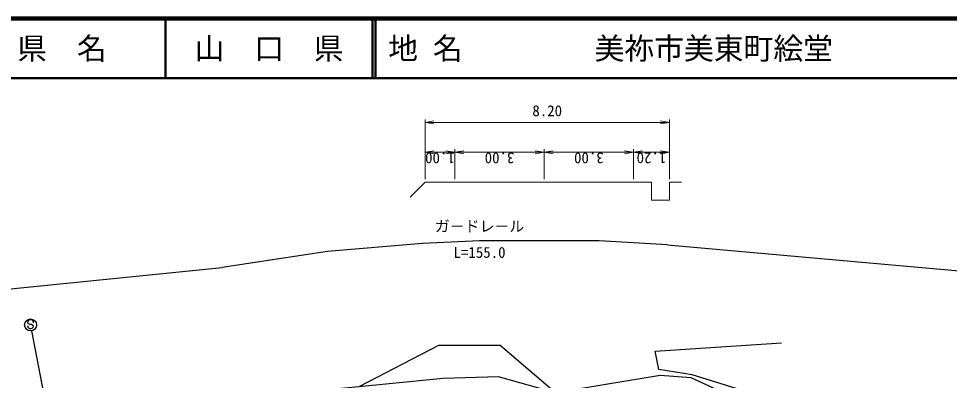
# Model space of a CAD drawing. Units: millimetres at full size, sheet at 1:1000, with parts at other scales. Extents: x 40000 to 680000, y 20000 to 380000.
# Drawn here: x 308348 to 464565, y 319357 to 380000 of the extents above; entities that cross this region are included whole.
import ezdxf
from ezdxf.enums import TextEntityAlignment as Align

# ---------------------------------------------------------------- set-up
doc = ezdxf.new("R2010")
doc.units = ezdxf.units.MM
doc.header["$LTSCALE"] = 1000
for name, color, linetype, lineweight in [('M-BGD', 7, 'Continuous', 25), ('M-STR-HTXT', 7, 'Continuous', 13), ('M-STR-STRC', 7, 'Continuous', 25), ('M-TTL', 2, 'Continuous', 140), ('M-TTL-LINE', 7, 'Continuous', 50)]:
    doc.layers.add(name, color=color, linetype=linetype, lineweight=lineweight)
doc.layers.add('M-TTL-TXT', color=7, linetype='Continuous')
doc.styles.add('@ＭＳ ゴシック', font='')
doc.styles.add('ＭＳ ゴシック', font='')
doc.styles.get('@ＭＳ ゴシック').set_extended_font_data('@MS Gothic')
doc.styles.get('ＭＳ ゴシック').set_extended_font_data('MS Gothic')

# ---------------------------------------------------------------- blocks, each defined once
blk = doc.blocks.new('open_arrow')
at = {"color": 0, "linetype": 'Continuous', "lineweight": -2}
blk.add_lwpolyline([(7.5, 1.25), (0, 0), (7.5, -1.25)], dxfattribs=at)

msp = doc.modelspace()

# ---------------------------------------------------------------- linework, layer by layer
at = {"layer": 'M-BGD'}
for points in [[(398432, 317266), (389150, 325191), (378841, 325206), (365472, 318260)], [(464328, 307979), (444249, 313173), (421381, 320283), (415788, 321196), (415173, 324224), (436378, 325642)], [(453982, 307590), (445302, 308661), (421214, 319770), (416021, 320198), (398432, 317266), (388897, 319943), (379578, 319677), (365472, 318260), (345908, 316445), (318699, 312749), (305066, 308650)]]:
    msp.add_lwpolyline(points, dxfattribs=at)
at = {"layer": 'M-STR-HTXT'}
for p, q in [((376564, 353092), (376564, 363092)), ((417564, 362592), (376564, 362592)), ((417564, 353092), (417564, 363092)), ((376564, 353092), (376564, 358092)), ((381564, 353092), (381564, 358092)), ((396564, 353092), (396564, 358092)), ((411564, 353092), (411564, 358092)), ((417564, 353092), (417564, 358092)), ((381564, 357592), (376564, 357592)), ((396564, 357592), (381564, 357592)), ((411564, 357592), (396564, 357592)), ((417564, 357592), (411564, 357592)), ((376564, 352592), (374064, 350092)), ((414564, 352592), (376564, 352592)), ((414564, 349592), (414564, 352592)), ((419590, 352592), (417564, 352592)), ((417564, 352592), (417564, 349592)), ((417564, 349592), (414564, 349592))]:
    msp.add_line(p, q, dxfattribs=at)
at = {"layer": 'M-STR-STRC'}
for p, q in [((417260, 342083), (467494, 337622)), ((304497, 334444), (342499, 338287)), ((309857, 329028), (309963, 328891)), ((309963, 328891), (310208, 328779)), ((310208, 328779), (310509, 328777)), ((310509, 328777), (310754, 328638)), ((310754, 328638), (310853, 328520)), ((310538, 327666), (315294, 302967))]:
    msp.add_line(p, q, dxfattribs=at)
msp.add_lwpolyline([(417260, 342083), (405762, 342722), (385708, 342730), (376129, 342288), (360199, 340955), (342499, 338287)], dxfattribs=at)
msp.add_circle((310354, 328649), 1000, dxfattribs=at)
for centre, start, end in [((310353, 328524), 179.55488, 359.55488), ((310357, 329024), 359.55488, 179.55488)]:
    msp.add_arc(centre, 500, start, end, dxfattribs=at)
at = {"layer": 'M-TTL'}
msp.add_line((680000, 380000), (40000, 380000), dxfattribs=at)
at = {"layer": 'M-TTL-LINE'}
for p, q in [((333000, 380000), (333000, 370000)), ((367750, 380000), (367750, 370000)), ((368250, 380000), (368250, 370000)), ((40000, 370000), (680000, 370000))]:
    msp.add_line(p, q, dxfattribs=at)

# ---------------------------------------------------------------- block references
at = {"layer": 'M-STR-HTXT', "xscale": 200, "yscale": 200}
for p in [(376564, 362592), (376564, 357592), (381564, 357592), (396564, 357592), (411564, 357592)]:
    msp.add_blockref('open_arrow', p, dxfattribs=at)
at = {"layer": 'M-STR-HTXT', "xscale": 200, "yscale": 200, "rotation": 180}
for p in [(417564, 362592), (381564, 357592), (396564, 357592), (411564, 357592), (417564, 357592)]:
    msp.add_blockref('open_arrow', p, dxfattribs=at)

# ---------------------------------------------------------------- texts
at = {"layer": 'M-STR-HTXT', "style": 'ＭＳ ゴシック'}
msp.add_text('8.20', height=1833, dxfattribs=at).set_placement((397064, 363092), align=Align.BOTTOM_CENTER)
for s, p in [('1.00', (379064, 358092)), ('3.00', (389064, 358092)), ('3.00', (404064, 358092)), ('1.20', (414564, 358092))]:
    msp.add_text(s, height=1833, rotation=180, dxfattribs=at).set_placement(p, align=Align.BOTTOM_CENTER)
at = {"layer": 'M-STR-STRC', "style": 'ＭＳ ゴシック'}
msp.add_text('ガ－ドレ－ル', height=1833, rotation=359.975, dxfattribs=at).set_placement((385709, 343730), align=Align.BOTTOM_CENTER)
at = {"layer": 'M-STR-STRC', "style": '@ＭＳ ゴシック'}
msp.add_text('L=155.0', height=1833, rotation=359.976, dxfattribs=at).set_placement((385708, 341730), align=Align.TOP_CENTER)
at = {"layer": 'M-TTL-TXT', "style": 'ＭＳ ゴシック'}
for s, p in [('県\u3000名', (315625, 375000)), ('山\u3000口\u3000県', (350375, 375000))]:
    msp.add_text(s, height=3666, dxfattribs=at).set_placement(p, align=Align.MIDDLE_CENTER)
for s, p in [('地 名', (370380, 375000)), ('美祢市美東町絵堂', (405024, 375000))]:
    msp.add_text(s, height=3666, dxfattribs=at).set_placement(p, align=Align.MIDDLE_LEFT)

doc.saveas('drawing.dxf')
